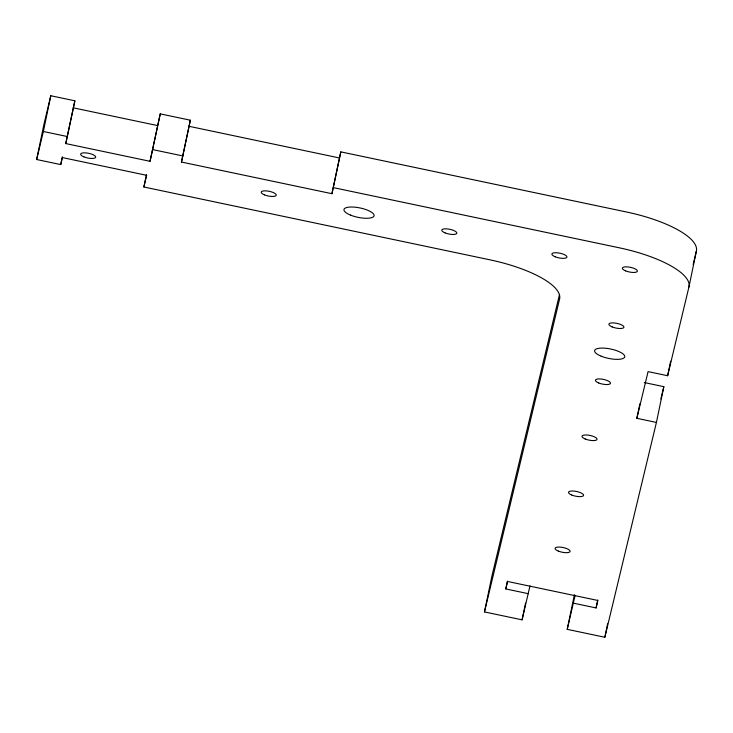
<?xml version="1.0" encoding="UTF-8"?>
<svg xmlns="http://www.w3.org/2000/svg" width="733" height="733" viewBox="0 0 733 733"><rect width="100%" height="100%" fill="white"/><g stroke="black" fill="none" stroke-linecap="round" stroke-linejoin="round"><path stroke-width="1.1" d="M529.986 585.869L522.088 619.843L484.467 611.927L559.591 299.018A76.892 24.006 11.7 0 0 489.956 259.83L143.87 186.997L146.673 175.315L62.406 157.586L60.729 164.586L36.65 159.519L44.062 123.758L50.788 95.739L74.867 100.806L65.768 143.576L150.036 161.306L160.252 113.872L190.351 120.203L181.472 162.039L331.948 193.704L340.818 151.868L626.715 212.039A76.892 24.006 11.7 0 1 696.35 251.227L688.938 286.988L667.635 375.727L648.073 371.613L636.858 418.314L656.42 422.428L663.832 386.667L644.27 382.553M36.65 159.519L43.375 131.5L50.788 95.739M60.729 164.586L62.351 156.77M65.768 143.576L74.867 100.806M143.87 186.997L146.417 174.701M150.036 161.306L160.252 113.872M181.472 162.039L190.351 120.203M331.948 193.704L340.818 151.868M484.467 611.927L491.88 576.165L559.517 294.437M528.365 593.693L505.788 588.938L507.41 581.113M522.088 619.843L525.561 603.076M656.42 422.428L604.844 637.261L567.223 629.345L574.406 594.701M567.223 629.345L575.13 595.37M573.508 603.186L596.076 607.941L597.697 600.116M636.858 418.314L639.872 403.782M604.844 637.261L607.62 623.847M667.635 375.727L670.649 361.195M505.788 588.938L507.584 581.471L597.871 600.464L596.076 607.941M660.891 398.908L663.832 386.667M693.152 264.54L696.35 251.227M188.885 126.278L339.361 157.943M73.181 107.815L157.448 125.545M152.84 149.633L182.938 155.964M333.405 187.639L619.303 247.809A76.892 24.006 11.7 0 1 688.938 286.988M43.375 131.5L67.454 136.567M601.188 356.183A15.375 4.801 11.7 0 0 624.736 356.889A15.375 4.801 11.7 0 0 603.131 348.093A15.375 4.801 11.7 0 0 601.188 356.183M350.521 215.108A15.375 4.801 11.7 0 0 374.068 215.814A15.375 4.801 11.7 0 0 352.463 207.018A15.375 4.801 11.7 0 0 350.521 215.108M555.156 256.77A7.687 2.401 11.7 0 0 566.93 257.127A7.687 2.401 11.7 0 0 556.127 252.729A7.687 2.401 11.7 0 0 555.156 256.77M598.714 382.974A7.687 2.401 11.7 0 0 610.479 383.322A7.687 2.401 11.7 0 0 599.686 378.924A7.687 2.401 11.7 0 0 598.714 382.974M445.05 232.883A7.687 2.401 11.7 0 0 456.824 233.231A7.687 2.401 11.7 0 0 446.021 228.833A7.687 2.401 11.7 0 0 445.05 232.883M264.485 194.877A7.687 2.401 11.7 0 0 276.259 195.235A7.687 2.401 11.7 0 0 265.456 190.837A7.687 2.401 11.7 0 0 264.485 194.877M585.255 439.012A7.687 2.401 11.7 0 0 597.029 439.369A7.687 2.401 11.7 0 0 586.226 434.971A7.687 2.401 11.7 0 0 585.255 439.012M558.344 551.097A7.687 2.401 11.7 0 0 570.118 551.454A7.687 2.401 11.7 0 0 559.316 547.056A7.687 2.401 11.7 0 0 558.344 551.097M612.165 326.927A7.687 2.401 11.7 0 0 623.939 327.275A7.687 2.401 11.7 0 0 613.136 322.886A7.687 2.401 11.7 0 0 612.165 326.927M625.625 270.88A7.687 2.401 11.7 0 0 637.389 271.237A7.687 2.401 11.7 0 0 626.596 266.839A7.687 2.401 11.7 0 0 625.625 270.88M83.919 156.88A7.687 2.401 11.7 0 0 95.693 157.228A7.687 2.401 11.7 0 0 84.891 152.831A7.687 2.401 11.7 0 0 83.919 156.88M571.804 495.059A7.687 2.401 11.7 0 0 583.578 495.407A7.687 2.401 11.7 0 0 572.775 491.009A7.687 2.401 11.7 0 0 571.804 495.059"/></g></svg>
